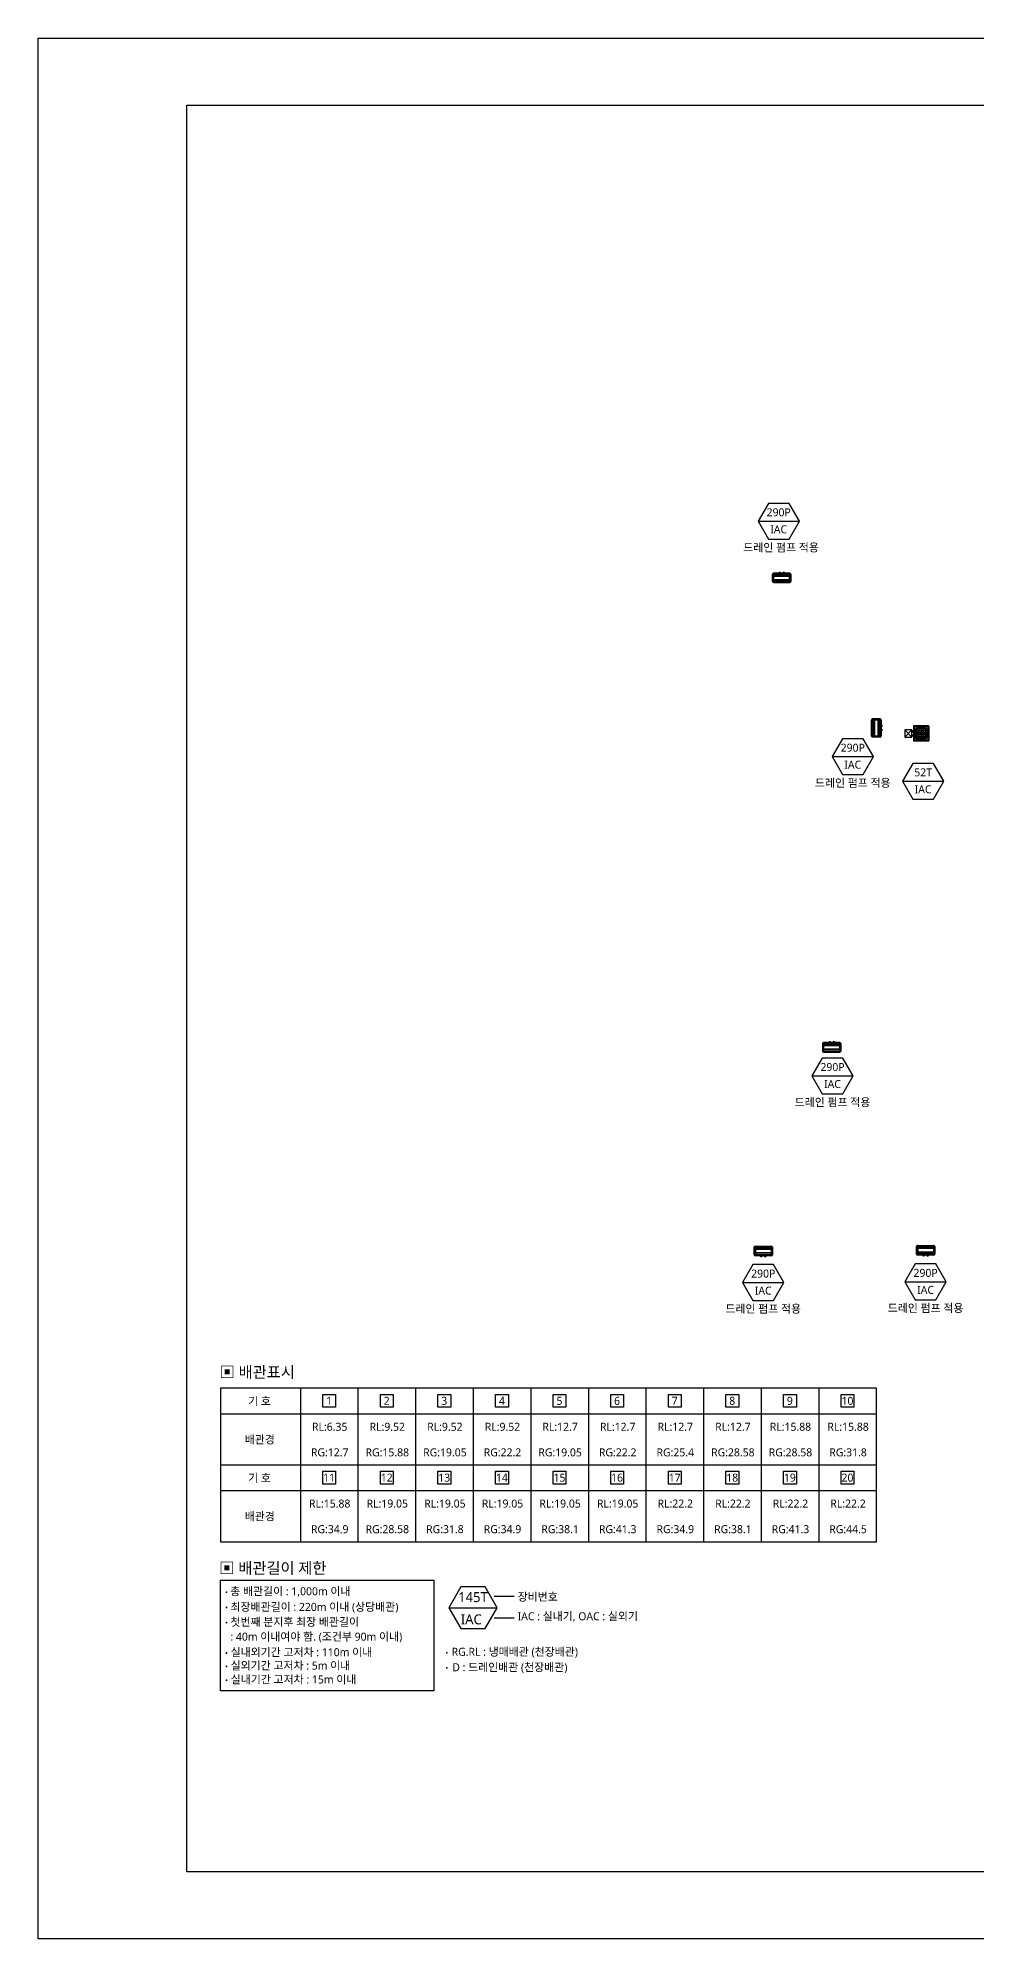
# Model space of a CAD drawing. Header units: millimetres. Extents: x 0 to 504600, y 0 to 118800.
# Drawn here: x 0 to 58691, y 0 to 118800 of the extents above; entities that cross this region are included whole.
import ezdxf
from ezdxf.enums import TextEntityAlignment as Align

# ---------------------------------------------------------------- set-up
doc = ezdxf.new("R2010")
doc.units = ezdxf.units.MM
doc.header["$LTSCALE"] = 200
doc.linetypes.add('HID', pattern=[2.3, 1.5, -0.8])
doc.layers.get('DEFPOINTS').update_dxf_attribs({"color": 137})
for name, color, linetype in [('LG-AIRCON', 240, 'Continuous'), ('LG-RLRG', 3, 'Continuous'), ('LG-TEXT', 2, 'Continuous'), ('LG-장비번호', 7, 'Continuous'), ('PIPE', 3, 'Continuous'), ('WALL-D', 3, 'Continuous'), ('드레인', 4, 'HID'), ('장비번호', 2, 'Continuous')]:
    doc.layers.add(name, color=color, linetype=linetype)
doc.styles.get("Standard").update_dxf_attribs({"font": 'malgun.ttf'})
doc.styles.add('SUNJIN', font='malgun.ttf')
doc.dimstyles.new('ISO-25', dxfattribs={"dimtxt": 2.5, "dimasz": 2.5, "dimexe": 1.25, "dimexo": 0.625, "dimtad": 1, "dimtxsty": 'Standard', "dimcen": 2.5, "dimadec": 0, "dimazin": 0, "dimtfac": 1, "dimtmove": 0, "dimatfit": 3, "dimfxl": 1, "dimarcsym": 0})

# ---------------------------------------------------------------- blocks, each defined once
blk = doc.blocks.new('sheet-line')
at = {"layer": 'DEFPOINTS'}
blk.add_lwpolyline([(168200, -356400), (0, -356400), (0, -237600), (168200, -237600)], close=True, dxfattribs=at)
blk = doc.blocks.new('장비번호')
at = {"layer": 'LG-장비번호', "color": 0}
blk.add_line((-516, 0), (516, 0), dxfattribs=at)
blk.add_lwpolyline([(516, 0), (258, 447), (-258, 447), (-516, 0), (-258, -447), (258, -447)], close=True, dxfattribs=at)
blk = doc.blocks.new('LRD-N2907P')
at = {"layer": 'LG-AIRCON', "color": 0, "linetype": 'Continuous'}
for p, q in [((-516, 0), (-516, -10)), ((-516, 0), (0, 0)), ((0, 0), (505, 0)), ((0, -10), (0, 0)), ((505, 0), (505, -10)), ((-576, -531), (-576, -60)), ((-576, -60), (-566, -60)), ((-576, -531), (-566, -531)), ((-566, -60), (-566, -531)), ((-539, -82), (-536, -79)), ((-539, -142), (-539, -82)), ((-536, -145), (-539, -142)), ((-539, -209), (-536, -206)), ((-539, -269), (-539, -209)), ((-536, -272), (-539, -269)), ((-539, -322), (-536, -319)), ((-539, -382), (-539, -322)), ((-536, -385), (-539, -382)), ((-539, -449), (-536, -446)), ((-539, -509), (-539, -449)), ((-536, -512), (-539, -509)), ((-536, -206), (-536, -145)), ((-536, -319), (-536, -272)), ((-536, -446), (-536, -385)), ((-535, -180), (-535, -179)), ((-535, -183), (-535, -180)), ((-535, -188), (-535, -183)), ((-535, -195), (-535, -188)), ((-535, -203), (-535, -195)), ((-535, -212), (-535, -203)), ((-535, -222), (-535, -212)), ((-535, -231), (-535, -222)), ((-535, -240), (-535, -231)), ((-535, -248), (-535, -240)), ((-535, -255), (-535, -248)), ((-535, -260), (-535, -255)), ((-535, -263), (-535, -260)), ((-535, -265), (-535, -263)), ((-533, -176), (-533, -178)), ((-533, -178), (-533, -181)), ((-533, -181), (-533, -186)), ((-531, -184), (-533, -184)), ((-533, -186), (-533, -193)), ((-533, -193), (-533, -202)), ((-533, -202), (-533, -211)), ((-533, -211), (-533, -222)), ((-533, -222), (-533, -232)), ((-533, -232), (-533, -241)), ((-533, -241), (-533, -250)), ((-533, -250), (-533, -257)), ((-533, -257), (-533, -262)), ((-533, -259), (-531, -259)), ((-533, -262), (-533, -265)), ((-533, -265), (-533, -266)), ((-525, -67), (-531, -67)), ((-531, -67), (-531, -68)), ((-531, -68), (-531, -512)), ((-503, -68), (-531, -68)), ((-531, -512), (-503, -512)), ((-531, -516), (-531, -512)), ((-530, -68), (-530, -68)), ((-498, -68), (-530, -68)), ((-530, -516), (-530, -512)), ((-529, -512), (-529, -516)), ((-525, -66), (-525, -67)), ((-525, -66), (-498, -66)), ((-525, -67), (-498, -67)), ((513, -63), (-524, -63)), ((-524, -66), (-524, -63)), ((-524, -66), (-524, -64)), ((-524, -64), (-524, -64)), ((-524, -68), (-524, -68)), ((-524, -516), (-524, -512)), ((-524, -516), (-522, -528)), ((-523, -526), (-523, -528)), ((-523, -528), (-522, -530)), ((511, -528), (-522, -528)), ((-522, -528), (-518, -536)), ((-518, -536), (-512, -544)), ((-518, -591), (-516, -581)), ((0, -10), (-516, -10)), ((-516, -591), (-516, -581)), ((-516, -581), (1, -581)), ((48, -591), (-516, -591)), ((-512, -544), (-505, -549)), ((-505, -549), (-496, -553)), ((-500, -71), (-503, -68)), ((-503, -512), (-500, -509)), ((-500, -509), (-500, -71)), ((-498, -179), (-500, -179)), ((-498, -189), (-500, -189)), ((-498, -419), (-500, -419)), ((-498, -429), (-500, -429)), ((485, -66), (-498, -66)), ((-498, -66), (-498, -86)), ((485, -86), (-498, -86)), ((-498, -176), (487, -176)), ((-498, -179), (-498, -176)), ((-498, -180), (-498, -179)), ((-498, -179), (-498, -179)), ((487, -180), (-498, -180)), ((-498, -193), (-498, -189)), ((-498, -189), (487, -189)), ((-498, -189), (-498, -189)), ((-498, -189), (-498, -189)), ((487, -193), (-498, -193)), ((-498, -416), (487, -416)), ((-498, -419), (-498, -416)), ((-498, -420), (-498, -419)), ((-498, -419), (-498, -419)), ((487, -420), (-498, -420)), ((-498, -433), (-498, -429)), ((-498, -429), (487, -429)), ((-498, -429), (-498, -429)), ((-498, -429), (-498, -429)), ((487, -433), (-498, -433)), ((-496, -553), (-486, -554)), ((-489, -32), (-485, -32)), ((-485, -559), (-489, -559)), ((-482, -554), (-486, -554)), ((-486, -559), (-482, -559)), ((-486, -560), (-482, -560)), ((-486, -561), (-481, -561)), ((-483, -33), (-483, -57)), ((-483, -57), (-458, -57)), ((-483, -554), (-483, -557)), ((-482, -549), (-482, -547)), ((-482, -547), (-481, -547)), ((-482, -560), (-482, -549)), ((-481, -549), (-482, -549)), ((-481, -547), (-481, -549)), ((-481, -561), (-481, -549)), ((-481, -561), (-481, -554)), ((-480, -554), (-481, -554)), ((-481, -561), (-481, -561)), ((-480, -562), (-480, -532)), ((-480, -560), (-480, -554)), ((-480, -560), (-480, -560)), ((-480, -560), (-480, -560)), ((468, -562), (-480, -562)), ((-479, -564), (-479, -562)), ((-479, -562), (-479, -562)), ((-479, -562), (-479, -563)), ((-479, -563), (-479, -563)), ((468, -564), (-479, -564)), ((-479, -565), (-479, -564)), ((-479, -565), (468, -565)), ((-479, -565), (-479, -565)), ((-478, -565), (-478, -567)), ((-478, -567), (-477, -567)), ((-477, -565), (-477, -569)), ((-477, -569), (470, -569)), ((-477, -569), (-477, -570)), ((-477, -570), (470, -570)), ((-477, -570), (-477, -570)), ((-462, -538), (-463, -540)), ((-463, -540), (-462, -542)), ((-459, -537), (-462, -538)), ((-459, -540), (-462, -540)), ((-462, -542), (-460, -543)), ((-461, -541), (-459, -541)), ((-460, -543), (-458, -542)), ((-457, -539), (-459, -537)), ((-458, -57), (-455, -60)), ((-458, -542), (-457, -539)), ((-455, -60), (-262, -60)), ((-417, -554), (-427, -554)), ((-369, -63), (-368, -63)), ((-368, -63), (-365, -63)), ((-365, -63), (-360, -63)), ((-360, -63), (-353, -63)), ((-353, -63), (-345, -63)), ((-345, -63), (-336, -63)), ((-336, -63), (-326, -63)), ((-326, -63), (-317, -63)), ((-317, -63), (-308, -63)), ((-308, -63), (-300, -63)), ((-300, -63), (-293, -63)), ((-293, -63), (-288, -63)), ((-288, -63), (-285, -63)), ((-285, -63), (-283, -63)), ((-262, -60), (-259, -57)), ((-259, -57), (-239, -57)), ((-239, -57), (-236, -60)), ((-236, -60), (-23, -60)), ((-189, -570), (-161, -572)), ((-173, -63), (-172, -63)), ((-172, -63), (-169, -63)), ((-169, -63), (-164, -63)), ((-164, -63), (-158, -63)), ((-161, -572), (-161, -572)), ((-161, -572), (-161, -572)), ((-161, -572), (-160, -572)), ((-160, -572), (-160, -572)), ((-160, -572), (-159, -572)), ((-159, -572), (-157, -572)), ((-158, -63), (-150, -63)), ((-147, -554), (-157, -554)), ((-157, -572), (-155, -572)), ((-155, -572), (-153, -572)), ((-153, -572), (-151, -572)), ((-151, -572), (-149, -572)), ((-150, -63), (-142, -63)), ((-149, -572), (-144, -572)), ((-144, -572), (-140, -572)), ((-142, -63), (-133, -63)), ((-140, -572), (-135, -572)), ((-135, -572), (-130, -572)), ((-133, -63), (-125, -63)), ((-130, -572), (-120, -572)), ((-124, -572), (-126, -572)), ((-125, -63), (-117, -63)), ((-124, -572), (-125, -572)), ((-125, -572), (-125, -572)), ((-124, -572), (-124, -572)), ((-122, -572), (-124, -572)), ((-122, -572), (-124, -572)), ((-121, -572), (-122, -572)), ((-120, -572), (-122, -572)), ((-121, -572), (-121, -571)), ((-121, -571), (-121, -571)), ((-120, -572), (-121, -572)), ((-121, -572), (-121, -572)), ((-120, -572), (-109, -572)), ((-120, -572), (-120, -572)), ((-120, -572), (-120, -572)), ((-120, -572), (-120, -572)), ((-120, -572), (-120, -572)), ((-120, -572), (-120, -572)), ((-119, -572), (-119, -572)), ((-115, -573), (-119, -572)), ((-117, -63), (-111, -63)), ((-114, -573), (-117, -573)), ((-111, -573), (-115, -573)), ((-112, -573), (-115, -573)), ((-112, -573), (-114, -573)), ((-108, -573), (-112, -573)), ((-109, -573), (-112, -573)), ((-111, -63), (-106, -63)), ((-111, -573), (-111, -573)), ((-106, -574), (-111, -573)), ((-109, -572), (-99, -572)), ((-106, -573), (-109, -573)), ((-109, -573), (-87, -576)), ((-105, -573), (-108, -573)), ((-106, -63), (-103, -63)), ((-102, -573), (-106, -573)), ((-101, -574), (-106, -574)), ((-102, -574), (-105, -573)), ((-103, -63), (-102, -63)), ((-103, -573), (-103, -572)), ((-102, -573), (-103, -573)), ((-103, -573), (-103, -573)), ((-103, -573), (-103, -573)), ((-103, -573), (-103, -573)), ((-99, -574), (-102, -573)), ((-102, -573), (-102, -573)), ((-102, -573), (-102, -573)), ((-102, -573), (-102, -573)), ((-102, -573), (-102, -573)), ((-98, -574), (-102, -574)), ((-101, -574), (-101, -574)), ((-99, -572), (-89, -572)), ((-95, -574), (-99, -574)), ((-94, -574), (-98, -574)), ((-95, -573), (-95, -572)), ((-95, -572), (-95, -572)), ((-95, -572), (-95, -572)), ((-95, -572), (-95, -572)), ((-95, -574), (-95, -573)), ((-95, -573), (-95, -573)), ((-95, -573), (-95, -573)), ((-95, -573), (-95, -573)), ((-90, -574), (-95, -574)), ((-95, -574), (-95, -574)), ((-95, -574), (-95, -574)), ((-95, -574), (-95, -574)), ((-95, -574), (-95, -574)), ((-90, -574), (-94, -574)), ((-86, -575), (-90, -574)), ((-86, -575), (-90, -574)), ((-89, -572), (-78, -572)), ((-87, -576), (-88, -576)), ((-88, -576), (-88, -576)), ((-88, -576), (-88, -576)), ((-88, -576), (-88, -576)), ((-88, -576), (-88, -576)), ((-88, -576), (-88, -576)), ((-88, -576), (-88, -576)), ((-88, -576), (-88, -576)), ((-88, -576), (-88, -576)), ((-88, -576), (-87, -576)), ((-87, -576), (-87, -576)), ((-87, -576), (-87, -576)), ((-87, -576), (-87, -576)), ((-87, -576), (-87, -576)), ((-87, -576), (-87, -576)), ((-87, -576), (-87, -576)), ((-87, -576), (-87, -576)), ((-87, -576), (-87, -576)), ((-87, -576), (-87, -576)), ((-87, -576), (-87, -576)), ((-87, -576), (-87, -576)), ((-87, -576), (-87, -576)), ((-87, -576), (-87, -576)), ((-87, -576), (-87, -576)), ((-87, -576), (-87, -576)), ((-87, -576), (-87, -576)), ((-87, -576), (-86, -576)), ((-86, -574), (-86, -573)), ((-86, -573), (-86, -573)), ((-86, -573), (-86, -573)), ((-86, -573), (-86, -573)), ((-86, -573), (-86, -573)), ((-86, -573), (-82, -573)), ((-81, -575), (-86, -575)), ((-86, -575), (-86, -575)), ((-86, -575), (-86, -575)), ((-86, -575), (-86, -574)), ((-86, -574), (-86, -574)), ((-86, -574), (-86, -574)), ((-86, -574), (-86, -574)), ((-81, -575), (-86, -575)), ((-86, -576), (-86, -577)), ((-86, -576), (-86, -576)), ((-86, -576), (-86, -576)), ((-86, -576), (-86, -576)), ((-86, -576), (-85, -576)), ((-86, -577), (-86, -577)), ((-86, -577), (-85, -577)), ((-85, -576), (-85, -576)), ((-85, -576), (-85, -576)), ((-85, -576), (-85, -576)), ((-85, -576), (-84, -576)), ((-85, -577), (-84, -577)), ((-85, -577), (-85, -577)), ((-85, -577), (-85, -577)), ((-84, -576), (-84, -576)), ((-84, -576), (-84, -576)), ((-84, -576), (-84, -576)), ((-84, -576), (-83, -576)), ((-84, -577), (-82, -577)), ((-83, -576), (-83, -576)), ((-83, -576), (-83, -576)), ((-83, -576), (-83, -576)), ((-83, -576), (-82, -576)), ((-82, -573), (-77, -573)), ((-82, -576), (-82, -576)), ((-82, -576), (-82, -576)), ((-82, -576), (-82, -576)), ((-82, -576), (-82, -576)), ((-82, -576), (-81, -576)), ((-82, -577), (-81, -577)), ((-76, -575), (-81, -575)), ((-77, -575), (-81, -575)), ((-81, -576), (-81, -576)), ((-81, -576), (-80, -576)), ((-81, -577), (-79, -577)), ((-80, -576), (-80, -576)), ((-80, -576), (-80, -576)), ((-80, -576), (-80, -576)), ((-80, -576), (-80, -576)), ((-80, -576), (-79, -576)), ((-79, -577), (-80, -577)), ((-79, -576), (-79, -576)), ((-79, -576), (-79, -576)), ((-79, -576), (-79, -576)), ((-79, -576), (-78, -576)), ((-79, -577), (-78, -577)), ((-79, -577), (-79, -577)), ((-78, -572), (-68, -572)), ((-78, -577), (-78, -576)), ((-77, -576), (-78, -576)), ((-78, -576), (-78, -576)), ((-78, -576), (-78, -576)), ((-78, -576), (-78, -576)), ((-78, -576), (-78, -576)), ((-78, -576), (-78, -576)), ((-78, -576), (-77, -576)), ((-78, -577), (-78, -577)), ((-78, -577), (-78, -577)), ((-78, -578), (-78, -577)), ((-78, -577), (-78, -577)), ((-77, -573), (-77, -572)), ((-77, -574), (-77, -573)), ((-77, -573), (-77, -573)), ((-77, -573), (-77, -573)), ((-77, -573), (-72, -573)), ((-77, -575), (-77, -574)), ((-77, -574), (-77, -574)), ((-77, -574), (-77, -574)), ((-71, -575), (-77, -575)), ((-77, -575), (-77, -575)), ((-77, -575), (-77, -575)), ((-77, -575), (-77, -575)), ((-77, -575), (-77, -575)), ((-77, -575), (-77, -575)), ((-77, -576), (-72, -576)), ((-77, -577), (-77, -576)), ((-77, -576), (-77, -576)), ((-77, -576), (-77, -577)), ((-77, -577), (-77, -577)), ((-77, -577), (-77, -577)), ((-77, -576), (-74, -577)), ((-77, -577), (-77, -577)), ((-77, -577), (-77, -577)), ((-77, -577), (-77, -577)), ((-77, -577), (-77, -577)), ((-77, -577), (-77, -577)), ((-77, -577), (-76, -577)), ((-71, -575), (-76, -575)), ((-76, -577), (-76, -577)), ((-76, -577), (-76, -577)), ((-76, -577), (-76, -577)), ((-76, -577), (-76, -577)), ((-76, -577), (-76, -577)), ((-74, -577), (-70, -577)), ((-72, -573), (-67, -573)), ((-72, -576), (-71, -577)), ((-66, -576), (-71, -575)), ((-66, -575), (-71, -575)), ((-71, -577), (-71, -577)), ((-71, -577), (-71, -577)), ((-71, -577), (-71, -577)), ((-71, -577), (-71, -577)), ((-71, -577), (-71, -577)), ((-71, -577), (-71, -577)), ((-71, -577), (-70, -577)), ((-70, -577), (-71, -577)), ((-71, -577), (-71, -577)), ((-71, -577), (-71, -577)), ((-71, -577), (-71, -577)), ((-71, -577), (-71, -577)), ((-71, -577), (-71, -577)), ((-71, -577), (-71, -577)), ((-71, -577), (-71, -577)), ((-70, -577), (-70, -577)), ((-70, -577), (-70, -577)), ((-70, -577), (-70, -577)), ((-70, -577), (-70, -577)), ((-70, -577), (-70, -577)), ((-70, -577), (-70, -577)), ((-70, -577), (-70, -577)), ((-70, -577), (-70, -577)), ((-70, -577), (-69, -577)), ((-69, -577), (-70, -577)), ((-70, -577), (-70, -577)), ((-70, -577), (-70, -577)), ((-70, -577), (-70, -577)), ((-70, -577), (-70, -577)), ((-70, -577), (-70, -577)), ((-70, -577), (-70, -577)), ((-70, -577), (-70, -577)), ((-70, -577), (-70, -577)), ((-69, -577), (-69, -581)), ((-69, -577), (-69, -577)), ((-69, -577), (-69, -577)), ((-69, -577), (-69, -577)), ((-69, -577), (-69, -577)), ((-69, -577), (-68, -577)), ((-68, -572), (-57, -572)), ((-68, -577), (-68, -577)), ((-68, -577), (-68, -577)), ((-68, -577), (-67, -577)), ((-67, -573), (-67, -572)), ((-67, -574), (-67, -573)), ((-67, -573), (-67, -573)), ((-67, -573), (-61, -574)), ((-67, -575), (-67, -574)), ((-67, -574), (-67, -574)), ((-67, -574), (-67, -574)), ((-66, -575), (-67, -575)), ((-67, -575), (-67, -575)), ((-67, -575), (-67, -575)), ((-67, -577), (-67, -577)), ((-67, -577), (-67, -577)), ((-67, -577), (-67, -577)), ((-67, -577), (-67, -577)), ((-67, -577), (-67, -577)), ((-67, -577), (-66, -577)), ((-61, -576), (-66, -575)), ((-66, -575), (-66, -575)), ((-66, -575), (-66, -575)), ((-66, -575), (-66, -575)), ((-61, -576), (-66, -576)), ((-66, -577), (-66, -577)), ((-66, -577), (-65, -577)), ((-65, -577), (-65, -577)), ((-65, -577), (-65, -577)), ((-65, -577), (-65, -577)), ((-65, -577), (-65, -577)), ((-65, -577), (-64, -577)), ((-64, -577), (-64, -577)), ((-64, -577), (-64, -577)), ((-64, -577), (-64, -577)), ((-64, -577), (-63, -578)), ((-63, -578), (-63, -578)), ((-61, -574), (-56, -574)), ((-56, -576), (-61, -576)), ((-56, -576), (-61, -576)), ((-60, -578), (-57, -578)), ((-57, -572), (-47, -572)), ((-56, -574), (-56, -572)), ((-56, -575), (-56, -574)), ((-56, -574), (-56, -574)), ((-56, -574), (-54, -574)), ((-56, -576), (-56, -575)), ((-56, -575), (-56, -575)), ((-56, -575), (-56, -575)), ((-56, -575), (-56, -575)), ((-50, -576), (-56, -576)), ((-53, -576), (-56, -576)), ((-56, -576), (-56, -576)), ((-56, -576), (-56, -576)), ((-56, -576), (-56, -576)), ((-56, -576), (-56, -576)), ((-54, -574), (-51, -574)), ((-51, -576), (-53, -576)), ((-51, -574), (-51, -572)), ((-51, -575), (-51, -574)), ((-51, -574), (-51, -574)), ((-51, -574), (-47, -574)), ((-51, -576), (-51, -575)), ((-51, -575), (-51, -575)), ((-51, -575), (-51, -575)), ((-47, -576), (-51, -576)), ((-51, -576), (-51, -576)), ((-51, -576), (-51, -576)), ((-51, -576), (-51, -576)), ((-51, -576), (-51, -576)), ((-51, -576), (-51, -576)), ((-44, -577), (-50, -576)), ((-47, -572), (-25, -572)), ((-47, -574), (-43, -574)), ((-43, -576), (-47, -576)), ((-39, -577), (-44, -577)), ((-43, -574), (-43, -572)), ((-43, -575), (-43, -574)), ((-43, -574), (-38, -574)), ((-43, -576), (-43, -575)), ((-43, -575), (-43, -575)), ((-43, -575), (-43, -575)), ((-38, -576), (-43, -576)), ((-43, -576), (-43, -576)), ((-43, -576), (-43, -576)), ((-43, -576), (-43, -576)), ((-43, -576), (-43, -576)), ((-43, -576), (-43, -576)), ((-43, -576), (-43, -576)), ((-33, -577), (-39, -577)), ((-38, -574), (-33, -575)), ((-33, -577), (-38, -576)), ((-33, -575), (-33, -572)), ((-33, -576), (-33, -575)), ((-33, -575), (-33, -575)), ((-33, -575), (-33, -575)), ((-33, -575), (-27, -575)), ((-27, -577), (-33, -577)), ((-33, -577), (-33, -577)), ((-33, -577), (-33, -577)), ((-33, -577), (-33, -576)), ((-33, -576), (-33, -576)), ((-33, -576), (-33, -576)), ((-33, -576), (-33, -576)), ((-33, -576), (-33, -576)), ((-27, -577), (-33, -577)), ((-27, -575), (-21, -575)), ((-21, -577), (-27, -577)), ((-21, -577), (-27, -577)), ((-25, -572), (-4, -572)), ((-23, -60), (-20, -57)), ((-21, -575), (-21, -572)), ((-21, -576), (-21, -575)), ((-21, -575), (-21, -575)), ((-21, -575), (-21, -575)), ((-21, -575), (-15, -575)), ((-21, -577), (-21, -576)), ((-21, -576), (-21, -576)), ((-21, -576), (-21, -576)), ((-21, -576), (-21, -576)), ((-15, -577), (-21, -577)), ((-21, -577), (-21, -577)), ((-21, -577), (-21, -577)), ((-21, -577), (-21, -577)), ((-15, -577), (-21, -577)), ((505, -591), (-21, -591)), ((-20, -57), (-13, -57)), ((-20, -581), (505, -581)), ((-15, -575), (-9, -575)), ((-9, -577), (-15, -577)), ((-9, -577), (-15, -577)), ((-13, -57), (0, -57)), ((-13, -57), (-13, -57)), ((-10, -63), (-10, -57)), ((-9, -575), (-9, -572)), ((-9, -576), (-9, -575)), ((-9, -575), (-9, -575)), ((-9, -575), (-9, -575)), ((-9, -575), (-9, -575)), ((-9, -575), (-9, -575)), ((-9, -575), (-3, -575)), ((-9, -577), (-9, -576)), ((-9, -576), (-9, -576)), ((-9, -576), (-9, -576)), ((-9, -576), (-9, -576)), ((-9, -576), (-9, -576)), ((-9, -576), (-9, -576)), ((-9, -576), (-9, -576)), ((-3, -577), (-9, -577)), ((-9, -577), (-9, -577)), ((-9, -577), (-9, -577)), ((-9, -577), (-9, -577)), ((-9, -577), (-9, -577)), ((-9, -577), (-9, -577)), ((-9, -577), (-9, -577)), ((-9, -577), (-9, -577)), ((-9, -577), (-9, -577)), ((-3, -577), (-9, -577)), ((-4, -572), (-4, -570)), ((17, -572), (-4, -572)), ((-3, -575), (3, -575)), ((3, -577), (-3, -577)), ((-3, -577), (3, -577)), ((-1, -63), (-1, -57)), ((-1, -57), (0, -57)), ((505, -10), (0, -10)), ((0, -57), (0, -10)), ((0, -57), (9, -57)), ((3, -575), (3, -572)), ((3, -576), (3, -575)), ((3, -575), (3, -575)), ((3, -575), (3, -575)), ((3, -575), (3, -575)), ((3, -575), (3, -575)), ((3, -575), (9, -575)), ((3, -577), (3, -576)), ((3, -576), (3, -576)), ((3, -576), (3, -576)), ((3, -576), (3, -576)), ((3, -576), (3, -576)), ((3, -576), (3, -576)), ((3, -576), (3, -576)), ((3, -577), (3, -577)), ((3, -577), (3, -577)), ((3, -577), (3, -577)), ((3, -577), (3, -577)), ((3, -577), (3, -577)), ((3, -577), (3, -577)), ((3, -577), (3, -577)), ((3, -577), (3, -577)), ((9, -577), (3, -577)), ((3, -577), (9, -577)), ((9, -57), (12, -60)), ((9, -575), (15, -575)), ((15, -577), (9, -577)), ((9, -577), (15, -577)), ((12, -60), (225, -60)), ((15, -575), (15, -572)), ((15, -576), (15, -575)), ((15, -575), (15, -575)), ((15, -575), (15, -575)), ((15, -575), (21, -575)), ((15, -577), (15, -576)), ((15, -576), (15, -576)), ((15, -576), (15, -576)), ((15, -576), (15, -576)), ((15, -577), (15, -577)), ((15, -577), (15, -577)), ((15, -577), (15, -577)), ((21, -577), (15, -577)), ((15, -577), (21, -577)), ((38, -572), (17, -572)), ((21, -575), (27, -575)), ((27, -577), (21, -577)), ((21, -577), (27, -577)), ((27, -575), (27, -572)), ((27, -575), (32, -574)), ((27, -576), (27, -575)), ((27, -575), (27, -575)), ((27, -575), (27, -575)), ((27, -577), (27, -577)), ((27, -577), (27, -576)), ((27, -576), (27, -576)), ((27, -576), (27, -576)), ((27, -576), (27, -576)), ((27, -576), (27, -576)), ((27, -576), (27, -576)), ((32, -576), (27, -577)), ((27, -577), (33, -577)), ((32, -574), (37, -574)), ((37, -576), (32, -576)), ((33, -577), (34, -577)), ((34, -577), (35, -577)), ((35, -577), (41, -576)), ((37, -574), (37, -572)), ((37, -575), (37, -574)), ((37, -574), (41, -574)), ((37, -576), (37, -575)), ((37, -575), (37, -575)), ((37, -575), (37, -575)), ((37, -576), (37, -576)), ((37, -576), (37, -576)), ((37, -576), (37, -576)), ((37, -576), (37, -576)), ((37, -576), (37, -576)), ((37, -576), (37, -576)), ((41, -576), (37, -576)), ((49, -572), (38, -572)), ((41, -574), (45, -574)), ((41, -576), (47, -576)), ((45, -576), (41, -576)), ((45, -574), (45, -572)), ((45, -575), (45, -574)), ((45, -574), (45, -574)), ((45, -574), (47, -574)), ((45, -576), (45, -575)), ((45, -575), (45, -575)), ((45, -575), (45, -575)), ((47, -576), (45, -576)), ((45, -576), (45, -576)), ((45, -576), (45, -576)), ((45, -576), (45, -576)), ((45, -576), (45, -576)), ((45, -576), (45, -576)), ((47, -574), (50, -574)), ((47, -576), (51, -576)), ((50, -576), (47, -576)), ((59, -572), (49, -572)), ((50, -574), (50, -572)), ((50, -575), (50, -574)), ((50, -574), (50, -574)), ((50, -574), (55, -574)), ((50, -576), (50, -575)), ((50, -575), (50, -575)), ((50, -575), (50, -575)), ((50, -575), (50, -575)), ((55, -576), (50, -576)), ((50, -576), (50, -576)), ((50, -576), (50, -576)), ((50, -576), (50, -576)), ((50, -576), (50, -576)), ((50, -578), (63, -577)), ((51, -576), (55, -576)), ((53, -578), (54, -577)), ((54, -577), (56, -577)), ((55, -574), (60, -573)), ((60, -575), (55, -576)), ((55, -576), (60, -576)), ((56, -577), (58, -577)), ((58, -577), (60, -577)), ((70, -572), (59, -572)), ((60, -573), (60, -572)), ((60, -574), (60, -573)), ((60, -573), (60, -573)), ((60, -573), (65, -573)), ((60, -575), (60, -574)), ((60, -574), (60, -574)), ((60, -574), (60, -574)), ((60, -576), (65, -575)), ((65, -575), (60, -575)), ((60, -575), (60, -575)), ((60, -575), (60, -575)), ((60, -575), (60, -575)), ((60, -575), (60, -575)), ((60, -575), (60, -575)), ((60, -575), (60, -575)), ((60, -577), (62, -577)), ((62, -577), (64, -577)), ((63, -577), (64, -577)), ((64, -577), (64, -577)), ((64, -577), (65, -577)), ((65, -577), (64, -577)), ((64, -577), (64, -577)), ((64, -577), (65, -577)), ((65, -573), (71, -573)), ((65, -575), (70, -575)), ((70, -575), (65, -575)), ((65, -577), (66, -577)), ((66, -577), (65, -577)), ((66, -577), (66, -578)), ((66, -577), (67, -577)), ((67, -577), (69, -577)), ((69, -577), (70, -577)), ((80, -572), (70, -572)), ((70, -575), (75, -575)), ((75, -575), (70, -575)), ((70, -575), (70, -575)), ((70, -575), (70, -575)), ((70, -575), (70, -575)), ((70, -575), (70, -575)), ((70, -575), (71, -575)), ((70, -577), (70, -577)), ((70, -577), (71, -576)), ((71, -573), (71, -572)), ((71, -574), (71, -573)), ((71, -573), (71, -573)), ((71, -573), (71, -573)), ((71, -573), (75, -573)), ((71, -575), (71, -574)), ((71, -574), (71, -574)), ((71, -574), (71, -574)), ((71, -576), (71, -576)), ((71, -576), (72, -576)), ((72, -576), (72, -576)), ((72, -576), (73, -576)), ((73, -576), (73, -576)), ((73, -576), (74, -576)), ((74, -576), (76, -576)), ((75, -573), (80, -573)), ((80, -574), (75, -575)), ((75, -575), (79, -575)), ((76, -576), (78, -576)), ((78, -576), (80, -576)), ((79, -575), (84, -574)), ((91, -572), (80, -572)), ((80, -574), (80, -573)), ((80, -573), (80, -573)), ((80, -573), (80, -573)), ((80, -573), (80, -573)), ((80, -573), (80, -573)), ((84, -574), (80, -574)), ((80, -574), (80, -574)), ((80, -574), (80, -574)), ((80, -574), (80, -574)), ((80, -574), (80, -574)), ((80, -574), (80, -574)), ((80, -574), (80, -574)), ((80, -576), (82, -575)), ((81, -578), (82, -577)), ((82, -575), (82, -575)), ((82, -575), (83, -575)), ((82, -577), (82, -577)), ((82, -577), (83, -577)), ((83, -575), (84, -575)), ((83, -577), (84, -577)), ((83, -578), (89, -577)), ((84, -574), (88, -574)), ((88, -574), (84, -574)), ((84, -575), (84, -575)), ((84, -575), (85, -575)), ((84, -577), (85, -577)), ((85, -575), (85, -575)), ((85, -575), (85, -575)), ((85, -575), (86, -575)), ((85, -577), (86, -577)), ((86, -575), (87, -575)), ((86, -577), (86, -577)), ((86, -577), (86, -577)), ((86, -577), (87, -577)), ((87, -575), (89, -575)), ((87, -577), (87, -577)), ((87, -577), (87, -577)), ((87, -577), (87, -577)), ((87, -577), (87, -577)), ((87, -577), (88, -577)), ((88, -577), (87, -577)), ((87, -577), (87, -578)), ((87, -578), (87, -578)), ((88, -574), (92, -574)), ((92, -574), (88, -574)), ((88, -574), (88, -574)), ((88, -574), (88, -574)), ((88, -574), (89, -574)), ((88, -577), (88, -577)), ((88, -577), (88, -576)), ((88, -576), (88, -576)), ((88, -576), (88, -576)), ((88, -576), (89, -576)), ((88, -577), (88, -577)), ((88, -577), (88, -577)), ((88, -577), (88, -577)), ((88, -577), (89, -577)), ((89, -577), (88, -577)), ((88, -577), (88, -577)), ((88, -577), (88, -577)), ((88, -577), (88, -577)), ((88, -577), (88, -577)), ((88, -577), (88, -577)), ((88, -577), (88, -577)), ((89, -573), (89, -572)), ((89, -572), (89, -572)), ((89, -572), (89, -572)), ((89, -572), (89, -572)), ((89, -574), (89, -573)), ((89, -573), (89, -573)), ((89, -573), (89, -573)), ((89, -573), (89, -573)), ((89, -574), (89, -574)), ((89, -575), (90, -575)), ((89, -576), (89, -575)), ((89, -575), (89, -575)), ((89, -575), (89, -575)), ((89, -575), (89, -575)), ((89, -575), (89, -575)), ((89, -575), (89, -575)), ((89, -575), (89, -575)), ((89, -576), (89, -576)), ((89, -576), (89, -576)), ((89, -576), (89, -576)), ((89, -576), (89, -576)), ((89, -576), (89, -576)), ((89, -576), (89, -576)), ((89, -576), (89, -576)), ((89, -576), (89, -576)), ((89, -576), (89, -576)), ((89, -576), (89, -576)), ((89, -576), (89, -576)), ((89, -576), (89, -576)), ((89, -576), (89, -576)), ((89, -576), (90, -576)), ((90, -576), (89, -576)), ((89, -576), (89, -576)), ((89, -576), (89, -576)), ((89, -577), (90, -576)), ((89, -577), (89, -577)), ((89, -577), (89, -577)), ((89, -577), (89, -577)), ((89, -577), (89, -577)), ((89, -577), (89, -577)), ((89, -577), (89, -577)), ((89, -577), (89, -577)), ((89, -577), (89, -577)), ((89, -577), (89, -577)), ((89, -577), (89, -577)), ((89, -577), (89, -577)), ((89, -577), (89, -577)), ((89, -577), (89, -577)), ((89, -577), (89, -577)), ((89, -577), (89, -577)), ((89, -577), (89, -577)), ((89, -577), (89, -577)), ((89, -577), (89, -577)), ((89, -577), (89, -577)), ((89, -577), (89, -577)), ((89, -577), (89, -577)), ((89, -577), (89, -577)), ((89, -577), (89, -577)), ((89, -577), (89, -577)), ((89, -577), (89, -577)), ((89, -577), (89, -577)), ((89, -577), (89, -577)), ((89, -577), (89, -577)), ((90, -576), (90, -575)), ((90, -575), (91, -575)), ((91, -575), (90, -575)), ((90, -576), (90, -576)), ((90, -576), (90, -576)), ((90, -576), (90, -576)), ((90, -576), (90, -576)), ((90, -576), (90, -576)), ((101, -572), (91, -572)), ((91, -575), (101, -573)), ((92, -574), (91, -575)), ((91, -575), (92, -574)), ((96, -573), (92, -574)), ((92, -574), (96, -574)), ((95, -574), (92, -574)), ((92, -574), (92, -574)), ((95, -574), (95, -574)), ((100, -574), (95, -574)), ((96, -574), (99, -573)), ((100, -573), (96, -573)), ((96, -573), (96, -573)), ((96, -573), (96, -573)), ((96, -573), (96, -573)), ((96, -573), (96, -573)), ((96, -573), (96, -573)), ((96, -573), (97, -573)), ((97, -573), (97, -572)), ((97, -573), (97, -573)), ((97, -573), (97, -573)), ((99, -573), (102, -573)), ((105, -573), (100, -574)), ((103, -573), (100, -573)), ((112, -572), (101, -572)), ((102, -573), (105, -573)), ((106, -573), (103, -573)), ((105, -573), (105, -573)), ((105, -573), (108, -573)), ((109, -573), (105, -573)), ((109, -573), (106, -573)), ((108, -573), (111, -573)), ((113, -572), (109, -573)), ((122, -572), (112, -572)), ((113, -572), (113, -572)), ((116, -572), (113, -572)), ((114, -572), (115, -571)), ((116, -572), (114, -572)), ((114, -572), (114, -572)), ((114, -572), (114, -572)), ((114, -572), (114, -572)), ((114, -572), (114, -572)), ((114, -572), (114, -572)), ((114, -572), (114, -572)), ((114, -572), (114, -572)), ((115, -571), (115, -571)), ((115, -572), (116, -572)), ((116, -572), (118, -572)), ((118, -572), (116, -572)), ((118, -572), (116, -572)), ((118, -572), (118, -572)), ((118, -572), (119, -572)), ((119, -572), (118, -572)), ((127, -572), (122, -572)), ((131, -572), (127, -572)), ((136, -572), (131, -572)), ((145, -554), (135, -554)), ((141, -572), (136, -572)), ((143, -572), (141, -572)), ((145, -572), (143, -572)), ((147, -572), (145, -572)), ((149, -572), (147, -572)), ((150, -572), (149, -572)), ((152, -572), (150, -572)), ((153, -572), (152, -572)), ((153, -572), (181, -570)), ((153, -572), (153, -572)), ((225, -60), (228, -57)), ((228, -57), (248, -57)), ((248, -57), (251, -60)), ((251, -60), (444, -60)), ((415, -554), (405, -554)), ((444, -60), (447, -57)), ((446, -539), (448, -537)), ((446, -542), (446, -539)), ((449, -543), (446, -542)), ((447, -57), (472, -57)), ((450, -540), (447, -540)), ((448, -537), (450, -538)), ((450, -541), (448, -541)), ((451, -542), (449, -543)), ((450, -538), (452, -540)), ((452, -540), (451, -542)), ((468, -562), (468, -532)), ((470, -554), (468, -554)), ((468, -564), (468, -562)), ((468, -565), (468, -564)), ((468, -565), (468, -565)), ((469, -561), (469, -554)), ((470, -547), (471, -547)), ((470, -549), (470, -547)), ((471, -549), (470, -549)), ((470, -561), (470, -549)), ((475, -561), (470, -561)), ((470, -562), (470, -569)), ((470, -569), (470, -570)), ((470, -570), (470, -570)), ((471, -547), (471, -549)), ((471, -560), (471, -549)), ((475, -554), (471, -554)), ((475, -559), (471, -559)), ((475, -560), (471, -560)), ((472, -57), (472, -34)), ((472, -558), (472, -554)), ((474, -32), (478, -32)), ((484, -553), (475, -554)), ((493, -549), (484, -553)), ((485, -66), (485, -86)), ((485, -66), (512, -66)), ((485, -67), (512, -67)), ((485, -68), (519, -68)), ((487, -179), (487, -176)), ((487, -179), (489, -179)), ((487, -180), (487, -179)), ((487, -179), (487, -179)), ((487, -193), (487, -189)), ((487, -189), (489, -189)), ((487, -189), (487, -189)), ((487, -189), (487, -189)), ((487, -419), (487, -416)), ((487, -419), (489, -419)), ((487, -420), (487, -419)), ((487, -419), (487, -419)), ((487, -433), (487, -429)), ((487, -429), (489, -429)), ((487, -429), (487, -429)), ((487, -429), (487, -429)), ((492, -68), (489, -71)), ((489, -509), (489, -71)), ((489, -509), (492, -512)), ((492, -68), (520, -68)), ((520, -512), (492, -512)), ((501, -544), (493, -549)), ((507, -536), (501, -544)), ((505, -591), (505, -581)), ((511, -528), (507, -536)), ((513, -516), (511, -528)), ((511, -527), (511, -528)), ((511, -529), (511, -528)), ((512, -66), (512, -67)), ((512, -67), (520, -67)), ((513, -67), (513, -63)), ((513, -68), (513, -68)), ((513, -516), (513, -512)), ((513, -513), (514, -513)), ((513, -513), (513, -513)), ((513, -513), (514, -513)), ((514, -513), (514, -512)), ((514, -513), (514, -513)), ((514, -513), (514, -513)), ((514, -513), (515, -513)), ((517, -516), (517, -512)), ((518, -68), (518, -68)), ((518, -517), (518, -512)), ((519, -68), (519, -68)), ((519, -516), (519, -512)), ((520, -67), (520, -68)), ((520, -68), (520, -512)), ((521, -184), (520, -184)), ((520, -259), (521, -259)), ((520, -516), (520, -512)), ((521, -178), (521, -176)), ((521, -181), (521, -178)), ((521, -186), (521, -181)), ((521, -193), (521, -186)), ((521, -202), (521, -193)), ((521, -211), (521, -202)), ((521, -222), (521, -211)), ((521, -232), (521, -222)), ((521, -241), (521, -232)), ((521, -250), (521, -241)), ((521, -257), (521, -250)), ((521, -262), (521, -257)), ((521, -265), (521, -262)), ((521, -266), (521, -265)), ((523, -179), (523, -180)), ((523, -180), (523, -183)), ((523, -183), (523, -188)), ((523, -188), (523, -195)), ((523, -195), (523, -203)), ((523, -203), (523, -212)), ((523, -212), (523, -222)), ((523, -222), (523, -231)), ((523, -231), (523, -240)), ((523, -240), (523, -248)), ((523, -248), (523, -255)), ((523, -255), (523, -260)), ((523, -260), (523, -263)), ((523, -263), (523, -265)), ((525, -79), (528, -82)), ((528, -142), (525, -145)), ((525, -145), (525, -206)), ((525, -206), (528, -209)), ((528, -269), (525, -272)), ((525, -272), (525, -319)), ((525, -319), (528, -322)), ((528, -382), (525, -385)), ((525, -385), (525, -446)), ((525, -446), (528, -449)), ((528, -509), (525, -512)), ((528, -82), (528, -142)), ((528, -209), (528, -269)), ((528, -322), (528, -382)), ((528, -449), (528, -509)), ((555, -531), (555, -60)), ((565, -60), (555, -60)), ((565, -531), (555, -531)), ((565, -60), (565, -531))]:
    blk.add_line(p, q, dxfattribs=at)
for centre, radius in [((-516, -120), 4), ((-516, -480), 4), ((-516, -76), 1.6), ((-516, -215), 1.6), ((-516, -405), 1.6), ((-516, -505), 1.6), ((-460, -540), 1.6), ((-422, -554), 5), ((-181, -76), 1.6), ((-152, -554), 5), ((140, -554), 5), ((168, -76), 1.6), ((410, -554), 5), ((449, -540), 1.6), ((505, -120), 4), ((505, -480), 4), ((505, -76), 1.6), ((505, -215), 1.6), ((505, -405), 1.6), ((505, -505), 1.6)]:
    blk.add_circle(centre, radius, dxfattribs=at)
for centre, radius, start, end in [((-516, -60), 60, 90, 180), ((505, -60), 60, 0, 90), ((-516, -531), 60, 180, 270), ((-516, -60), 50, 90, 180), ((-516, -531), 50, 180, 270), ((-489, -79), 47, 90, 180), ((-489, -512), 47, 180, 236.36531), ((-533, -179), 2, 90, 180), ((-533, -265), 2, 180, 270), ((-486, -516), 45, 180, 270), ((-486, -516), 44, 180, 270), ((-486, -516), 42.5, 180, 270), ((-508, -512), 22, 197.62313, 227.01375), ((-506, -510), 22, 186.78797, 218.91094), ((-515, -75), 3, 230.32125, 246.21187), ((-489, -512), 47, 267.60234, 270), ((-485, -33), 1.5, 0, 90), ((-485, -557), 1.5, 270, 0), ((-479, -560), 0.5, 180, 233.41219), ((-422, -554), 3.25, 182.835, 270), ((-421, -553), 2.05, 192.99938, 347.00062), ((-421, -553), 1.3, 200.7675, 339.2325), ((-421, -553), 0.9, 210.81375, 270), ((-422, -554), 3.25, 270, 357.165), ((-421, -553), 0.9, 270, 329.18625), ((-369, -64), 2, 90, 142.67391), ((-283, -64), 2, 37.32609, 90), ((-173, -64), 2, 90, 142.67391), ((-152, -554), 3.25, 182.835, 270), ((-151, -553), 2, 193.32562, 346.67438), ((-151, -553), 1.25, 201.63938, 338.36062), ((-151, -553), 0.9, 210.81375, 270), ((-152, -554), 3.25, 270, 357.165), ((-151, -553), 0.9, 270, 329.18625), ((-102, -64), 2, 37.32609, 90), ((140, -554), 3.25, 182.84062, 270), ((140, -553), 2, 193.32, 346.68), ((140, -553), 1.25, 201.645, 338.355), ((140, -553), 0.9, 210.80812, 270), ((140, -553), 0.9, 270, 329.19188), ((140, -554), 3.25, 270, 357.15938), ((410, -554), 3.25, 182.84062, 270), ((410, -553), 2.05, 192.99375, 347.00625), ((410, -553), 1.3, 200.77312, 339.22688), ((410, -553), 0.9, 210.80812, 270), ((410, -553), 0.9, 270, 329.19188), ((410, -554), 3.25, 270, 357.15938), ((474, -517), 45, 263.62063, 287.73505), ((474, -34), 1.5, 90, 180), ((474, -558), 1.5, 180, 210.00094), ((475, -516), 44, 270, 0), ((475, -516), 45, 270, 0), ((475, -516), 42, 270, 0), ((478, -79), 47, 0, 90), ((474, -517), 43.9, 281.91804, 0), ((478, -512), 47, 299.58047, 0), ((505, -60), 50, 0, 90), ((504, -75), 3, 293.79375, 309.68438), ((505, -531), 60, 270, 0), ((505, -531), 50, 270, 0), ((496, -512), 22, 313.24219, 342.37266), ((494, -510), 22, 323.90578, 353.21203), ((521, -179), 2, 0, 90), ((521, -265), 2, 270, 0)]:
    blk.add_arc(centre, radius, start, end, dxfattribs=at)
blk = doc.blocks.new('A$C1A5F2745')
at = {"color": 0}
for p, q in [((0, 925), (0, 25)), ((925, 950), (25, 950)), ((50, 850), (50, 750)), ((150, 750), (50, 750)), ((50, 740), (50, 210)), ((120, 740), (50, 740)), ((120, 210), (50, 210)), ((150, 200), (50, 200)), ((50, 200), (50, 100)), ((200, 900), (100, 900)), ((200, 50), (100, 50)), ((120, 740), (120, 210)), ((150, 775), (150, 175)), ((775, 800), (175, 800)), ((775, 150), (175, 150)), ((200, 900), (200, 800)), ((750, 750), (200, 750)), ((200, 750), (200, 200)), ((200, 655), (750, 655)), ((200, 565), (750, 565)), ((200, 475), (750, 475)), ((200, 385), (750, 385)), ((200, 295), (750, 295)), ((750, 200), (200, 200)), ((200, 150), (200, 50)), ((740, 900), (210, 900)), ((210, 900), (210, 830)), ((740, 830), (210, 830)), ((740, 120), (210, 120)), ((210, 120), (210, 50)), ((740, 50), (210, 50)), ((337, 750), (337, 200)), ((475, 750), (475, 200)), ((612, 750), (612, 200)), ((740, 900), (740, 830)), ((740, 120), (740, 50)), ((750, 900), (750, 800)), ((850, 900), (750, 900)), ((750, 750), (750, 200)), ((750, 150), (750, 50)), ((850, 50), (750, 50)), ((800, 775), (800, 175)), ((900, 750), (800, 750)), ((900, 200), (800, 200)), ((830, 740), (830, 210)), ((900, 740), (830, 740)), ((900, 210), (830, 210)), ((900, 850), (900, 750)), ((900, 740), (900, 210)), ((900, 200), (900, 100)), ((950, 925), (950, 25)), ((925, 0), (25, 0))]:
    blk.add_line(p, q, dxfattribs=at)
for centre, radius, start, end in [((25, 925), 25, 90, 180), ((25, 25), 25, 180, 270), ((100, 850), 50, 90, 180), ((100, 100), 50, 180, 270), ((175, 775), 25, 90, 180), ((175, 175), 25, 180, 270), ((775, 775), 25, 0, 90), ((775, 175), 25, 270, 0), ((850, 850), 50, 0, 90), ((850, 100), 50, 270, 0), ((925, 925), 25, 0, 90), ((925, 25), 25, 270, 0)]:
    blk.add_arc(centre, radius, start, end, dxfattribs=at)
blk = doc.blocks.new('실내기점검구')
at = {"layer": 'LG-AIRCON', "color": 5, "ltscale": 3}
for p, q in [((0, 450), (450, 0)), ((450, 450), (0, 0))]:
    blk.add_line(p, q, dxfattribs=at)
at = {"layer": 'LG-AIRCON', "color": 7, "ltscale": 3}
blk.add_lwpolyline([(450, 450), (0, 450), (0, 0), (450, 0)], close=True, dxfattribs=at)
blk = doc.blocks.new('A$C6AC5147B')
at = {"layer": 'PIPE', "color": 1, "linetype": 'Continuous'}
for p, q in [((150, 75), (0, 75)), ((75, 150), (75, 0))]:
    blk.add_line(p, q, dxfattribs=at)
at = {"layer": 'PIPE', "color": 0, "linetype": 'Continuous'}
for radius in [52.5, 37.5]:
    blk.add_circle((75, 75), radius, dxfattribs=at)
blk = doc.blocks.new('TXTP0')
at = {"color": 0, "linetype": 'ByBlock'}
for p, q in [((-0.234, 0.405), (-0.468, 0)), ((0.234, 0.405), (-0.234, 0.405)), ((0.468, 0), (0.234, 0.405)), ((-0.468, 0), (0.468, 0)), ((-0.468, 0), (-0.234, -0.405)), ((0.234, -0.405), (0.468, 0)), ((-0.234, -0.405), (0.234, -0.405))]:
    blk.add_line(p, q, dxfattribs=at)

msp = doc.modelspace()

# ---------------------------------------------------------------- linework, layer by layer
at = {"layer": 'DEFPOINTS'}
msp.add_lwpolyline([(9300, 114600), (146700, 114600), (146700, 4200), (9300, 4200)], close=True, dxfattribs=at)
msp.add_lwpolyline([(9300, 114600), (146700, 114600), (146700, 4200), (9300, 4200)], close=True, dxfattribs=at)
at = {"layer": 'LG-TEXT', "color": 0}
for p, q in [((16400, 34429), (16400, 24829)), ((20000, 34429), (20000, 24829)), ((23600, 34429), (23600, 24829)), ((27200, 34429), (27200, 24829)), ((30800, 34429), (30800, 24829)), ((34400, 34429), (34400, 24829)), ((38000, 34429), (38000, 24829)), ((41600, 34429), (41600, 24829)), ((45200, 34429), (45200, 24829)), ((48800, 34429), (48800, 24829)), ((11400, 32829), (52400, 32829)), ((11400, 29629), (52400, 29629)), ((11400, 28029), (52400, 28029))]:
    msp.add_line(p, q, dxfattribs=at)
at = {"layer": 'LG-TEXT', "color": 1}
for points in [[(11400, 24829), (52400, 24829), (52400, 34429), (11400, 34429)], [(17800, 34029), (18600, 34029), (18600, 33229), (17800, 33229)], [(21400, 34029), (22200, 34029), (22200, 33229), (21400, 33229)], [(25000, 34029), (25800, 34029), (25800, 33229), (25000, 33229)], [(28600, 34029), (29400, 34029), (29400, 33229), (28600, 33229)], [(32200, 34029), (33000, 34029), (33000, 33229), (32200, 33229)], [(35800, 34029), (36600, 34029), (36600, 33229), (35800, 33229)], [(39400, 34029), (40200, 34029), (40200, 33229), (39400, 33229)], [(43000, 34029), (43800, 34029), (43800, 33229), (43000, 33229)], [(46600, 34029), (47400, 34029), (47400, 33229), (46600, 33229)], [(50200, 34029), (51000, 34029), (51000, 33229), (50200, 33229)], [(17800, 29229), (18600, 29229), (18600, 28429), (17800, 28429)], [(21400, 29229), (22200, 29229), (22200, 28429), (21400, 28429)], [(25000, 29229), (25800, 29229), (25800, 28429), (25000, 28429)], [(28600, 29229), (29400, 29229), (29400, 28429), (28600, 28429)], [(32200, 29229), (33000, 29229), (33000, 28429), (32200, 28429)], [(35800, 29229), (36600, 29229), (36600, 28429), (35800, 28429)], [(39400, 29229), (40200, 29229), (40200, 28429), (39400, 28429)], [(43000, 29229), (43800, 29229), (43800, 28429), (43000, 28429)], [(46600, 29229), (47400, 29229), (47400, 28429), (46600, 28429)], [(50200, 29229), (51000, 29229), (51000, 28429), (50200, 28429)], [(11400, 22427), (24733, 22427), (24733, 15498), (11400, 15498)]]:
    msp.add_lwpolyline(points, close=True, dxfattribs=at)
at = {"layer": 'LG-TEXT', "ltscale": 5}
for points, const_width in [([(11751, 21672, -1), (11809, 21672, -1)], 58.3), ([(11751, 20722, -1), (11809, 20722, -1)], 58.3), ([(11751, 19772, -1), (11809, 19772, -1)], 58.3), ([(11751, 17872, -1), (11809, 17872, -1)], 58.3), ([(25520, 17889, -1), (25577, 17889, -1)], 57.7), ([(11751, 17035, -1), (11809, 17035, -1)], 58.3), ([(25520, 16950, -1), (25577, 16950, -1)], 57.7), ([(11751, 16168, -1), (11809, 16168, -1)], 58.3)]:
    msp.add_lwpolyline(points, format="xyb", close=True, dxfattribs=dict(at, const_width=const_width))

# ---------------------------------------------------------------- block references
at = {"layer": 'LG-AIRCON', "color": 240}
for name, p in [('LRD-N2907P', (46493, 85363)), ('A$C1A5F2745', (54725, 74863))]:
    msp.add_blockref(name, p, dxfattribs=at)
at = {"layer": 'LG-AIRCON', "color": 240, "rotation": 270}
msp.add_blockref('LRD-N2907P', (52699, 75681), dxfattribs=at)
at = {"layer": 'LG-AIRCON', "color": 8, "rotation": 179.9999999999999}
msp.add_blockref('실내기점검구', (54625, 75563), dxfattribs=at)
at = {"layer": 'LG-AIRCON', "color": 50, "xscale": -1}
msp.add_blockref('LRD-N2907P', (49611, 56021), dxfattribs=at)
at = {"layer": 'LG-AIRCON', "color": 50, "rotation": 180}
for p in [(45326, 42699), (55475, 42743)]:
    msp.add_blockref('LRD-N2907P', p, dxfattribs=at)
at = {"layer": 'LG-RLRG', "xscale": -1.142857142857143, "yscale": 1.142857142857143, "zscale": 1.142857142857143}
for p in [(46704, 85278), (49822, 55936), (45537, 42614), (55686, 42658)]:
    msp.add_blockref('A$C6AC5147B', p, dxfattribs=at)
at = {"layer": 'LG-RLRG', "xscale": -1.142857142857143, "yscale": 1.142857142857143, "zscale": 1.142857142857143, "rotation": 89.99999999999997}
for p in [(52784, 75892), (54811, 75548)]:
    msp.add_blockref('A$C6AC5147B', p, dxfattribs=at)
at = {"layer": 'LG-장비번호', "color": 2, "xscale": 2.5, "yscale": 2.5, "zscale": 2.5}
for p in [(46297, 88599), (50927, 73890), (55323, 72352), (49661, 53933), (45330, 41024), (55478, 41068)]:
    msp.add_blockref('장비번호', p, dxfattribs=at)
at = {"layer": 'WALL-D'}
msp.add_blockref('sheet-line', (0, 356400), dxfattribs=at)
msp.add_blockref('sheet-line', (0, 356400), dxfattribs=at)
at = {"layer": '드레인', "ltscale": 0.3, "xscale": 1.142857142857143, "yscale": 1.142857142857143, "zscale": 1.142857142857143}
for p in [(46283, 85278), (49400, 55936), (45116, 42614), (55264, 42658)]:
    msp.add_blockref('A$C6AC5147B', p, dxfattribs=at)
at = {"layer": '드레인', "ltscale": 0.3, "xscale": 1.142857142857143, "yscale": 1.142857142857143, "zscale": 1.142857142857143, "rotation": 90}
for p in [(52784, 75471), (54811, 75127)]:
    msp.add_blockref('A$C6AC5147B', p, dxfattribs=at)
at = {"layer": '장비번호', "color": 1, "xscale": 3234.330000672015, "yscale": 3234.330000672015, "zscale": 3234.330000646867}
msp.add_blockref('TXTP0', (27186, 20703), dxfattribs=at)

# ---------------------------------------------------------------- texts
at = {"layer": 'LG-TEXT', "style": 'SUNJIN'}
for s, p in [('▣ 배관표시', (11347, 35078)), ('▣ 배관길이 제한', (11329, 22829))]:
    msp.add_text(s, height=700, dxfattribs=at).set_placement(p)
at = {"layer": 'LG-TEXT', "ltscale": 5, "style": 'SUNJIN'}
for s, p in [('기 호', (13847, 33361)), ('1', (18194, 33382)), ('2', (21794, 33382)), ('3', (25394, 33382)), ('4', (28994, 33382)), ('5', (32594, 33382)), ('6', (36194, 33382)), ('7', (39794, 33382)), ('8', (43394, 33382)), ('9', (46994, 33382)), ('10', (50594, 33382)), ('RL:6.35', (18233, 31761)), ('RL:9.52', (21833, 31761)), ('RL:9.52', (25433, 31761)), ('RL:9.52', (29033, 31761)), ('RL:12.7', (32633, 31761)), ('RL:12.7', (36233, 31761)), ('RL:12.7', (39833, 31761)), ('RL:12.7', (43433, 31761)), ('RL:15.88', (47033, 31761)), ('RL:15.88', (50633, 31761)), ('배관경', (13863, 30961)), ('RG:12.7', (18233, 30161)), ('RG:15.88', (21833, 30161)), ('RG:19.05', (25433, 30161)), ('RG:22.2', (29033, 30161)), ('RG:19.05', (32633, 30161)), ('RG:22.2', (36233, 30161)), ('RG:25.4', (39833, 30161)), ('RG:28.58', (43433, 30161)), ('RG:28.58', (47033, 30161)), ('RG:31.8', (50633, 30161)), ('기 호', (13847, 28561)), ('11', (18194, 28582)), ('12', (21794, 28582)), ('13', (25394, 28582)), ('14', (28994, 28582)), ('15', (32594, 28582)), ('16', (36194, 28582)), ('17', (39794, 28582)), ('18', (43394, 28582)), ('19', (46994, 28582)), ('20', (50594, 28582)), ('RL:15.88', (18233, 26961)), ('RL:19.05', (21833, 26961)), ('RL:19.05', (25433, 26961)), ('RL:19.05', (29033, 26961)), ('RL:19.05', (32633, 26961)), ('RL:19.05', (36233, 26961)), ('RL:22.2', (39833, 26961)), ('RL:22.2', (43433, 26961)), ('RL:22.2', (47033, 26961)), ('RL:22.2', (50633, 26961)), ('배관경', (13863, 26161)), ('RG:34.9', (18233, 25361)), ('RG:28.58', (21833, 25361)), ('RG:31.8', (25433, 25361)), ('RG:34.9', (29033, 25361)), ('RG:38.1', (32633, 25361)), ('RG:41.3', (36233, 25361)), ('RG:34.9', (39833, 25361)), ('RG:38.1', (43433, 25361)), ('RG:41.3', (47033, 25361)), ('RG:44.5', (50633, 25361))]:
    msp.add_text(s, height=500, dxfattribs=at).set_placement(p, align=Align.CENTER)
for s, p in [(' 총 배관길이 : 1,000m 이내', (11845, 21480)), ('장비번호', (29981, 21132)), (' 최장배관길이 : 220m 이내 (상당배관)', (11860, 20503)), ('IAC : 실내기, OAC : 실외기', (29981, 19917)), (' 첫번째 분지후 최장 배관길이', (11860, 19564)), (': 40m 이내여야 함. (조건부 90m 이내)', (12027, 18643)), ('실내외기간 고저차 : 110m 이내', (12037, 17673)), ('RG.RL : 냉매배관 (천장배관)', (25855, 17699)), ('실외기간 고저차 : 5m 이내', (12037, 16836)), (' D : 드레인배관 (천장배관)', (25725, 16733)), (' 실내기간 고저차 : 15m 이내', (11877, 15969))]:
    msp.add_text(s, height=500, dxfattribs=at).set_placement(p)
at = {"layer": 'LG-장비번호', "color": 2, "style": 'SUNJIN'}
for s, p in [('290P', (46297, 89158)), ('IAC', (46297, 88096)), ('드레인 펌프 적용', (46445, 86958)), ('290P', (50927, 74449)), ('드레인 펌프 적용', (50927, 72249)), ('IAC', (50927, 73387)), ('52T', (55323, 72910)), ('IAC', (55323, 71848)), ('290P', (49661, 54491)), ('IAC', (49661, 53429)), ('드레인 펌프 적용', (49661, 52292)), ('290P', (45330, 41583)), ('290P', (55478, 41627)), ('IAC', (45330, 40521)), ('IAC', (55478, 40565)), ('드레인 펌프 적용', (45330, 39383)), ('드레인 펌프 적용', (55478, 39427))]:
    msp.add_text(s, height=500, dxfattribs=at).set_placement(p, align=Align.MIDDLE_CENTER)
at = {"layer": '장비번호', "style": 'SUNJIN'}
for s, rotation, p in [('145T', 0.00815, (27186, 21367)), ('IAC', 359.99185, (27080, 19974))]:
    msp.add_text(s, height=625, rotation=rotation, dxfattribs=at).set_placement(p, align=Align.MIDDLE_CENTER)

# ---------------------------------------------------------------- leaders
at = {"layer": 'LG-장비번호', "color": 1}
for points in [[(28505, 21415), (29755, 21415)], [(28505, 20077), (29755, 20077)]]:
    msp.add_leader(points, dimstyle='ISO-25', override={"dimasz": 200, "dimtad": 0, "dimtxsty": 'SUNJIN'}, dxfattribs=at)

doc.saveas('drawing.dxf')
